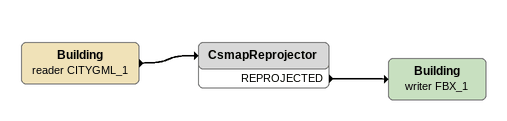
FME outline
Building (reader CITYGML_1)
    -> CsmapReprojector
CsmapReprojector
    REPROJECTED -> Building (writer FBX_1)
Building (writer FBX_1)
